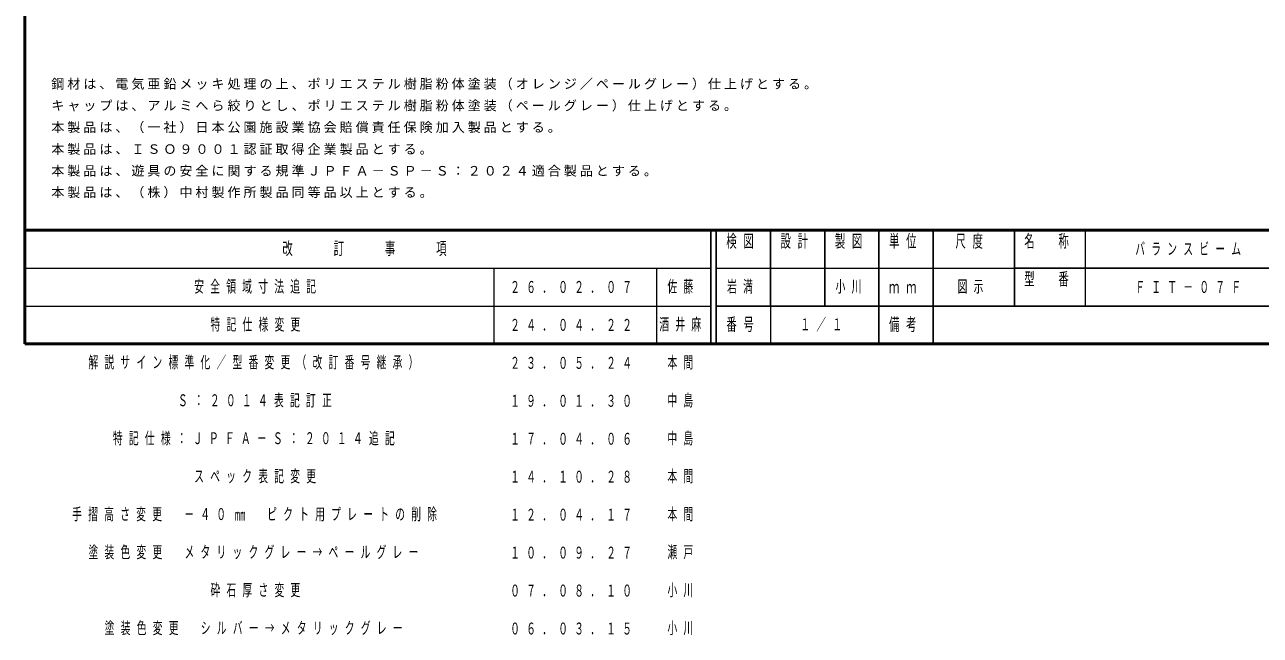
# Model space of a CAD drawing. Units: millimetres on the paper. Extents: x -365 to 0, y -54 to 257.
# Drawn here: x -365 to -137.2, y -53.7 to 58.9 of the extents above; entities that cross this region are included whole.
import ezdxf
from ezdxf.enums import TextEntityAlignment as Align

# ---------------------------------------------------------------- set-up
doc = ezdxf.new("R2010")
doc.units = ezdxf.units.MM
doc.layers.add('LY_1', color=7, linetype='Continuous', lineweight=13)
doc.layers.add('LY_2', color=7, linetype='Continuous', lineweight=13)
doc.styles.add('ＭＳ ゴシック', font='')
doc.styles.get('ＭＳ ゴシック').set_extended_font_data('MS Gothic')

msp = doc.modelspace()

# ---------------------------------------------------------------- linework, layer by layer
at = {"layer": 'LY_2', "lineweight": 50}
for p, q in [((-365, 257), (-365, 0)), ((-365, 21), (0, 21)), ((-365, 0), (0, 0))]:
    msp.add_line(p, q, dxfattribs=at)
at = {"layer": 'LY_2', "color": 211, "lineweight": 25}
for p, q in [((-238.5, 21), (-238.5, 0)), ((-237.5, 21), (-237.5, 0)), ((-227.5, 21), (-227.5, 7)), ((-217.5, 21), (-217.5, 7)), ((-207.5, 21), (-207.5, 0)), ((-197.5, 21), (-197.5, 7)), ((-182.5, 21), (-182.5, 7)), ((-182.5, 14), (-70, 14)), ((-237.5, 7), (0, 7))]:
    msp.add_line(p, q, dxfattribs=at)
at = {"layer": 'LY_2'}
for p, q in [((-169.5, 21), (-169.5, 7)), ((-365, 14), (-238.5, 14)), ((-278.5, 14), (-278.5, 0)), ((-248.5, 14), (-248.5, 0)), ((-237.5, 14), (-182.5, 14)), ((-365, 7), (-238.5, 7)), ((-227.5, 7), (-227.5, 0))]:
    msp.add_line(p, q, dxfattribs=at)
at = {"layer": 'LY_2', "lineweight": 25}
msp.add_line((-197.5, 7), (-197.5, 0), dxfattribs=at)

# ---------------------------------------------------------------- texts
at = {"layer": 'LY_1', "style": 'ＭＳ ゴシック', "width": 0.65}
msp.add_text('㎜', height=2.199, dxfattribs=at).set_placement((-326.25, -31.5), align=Align.MIDDLE_LEFT)
at = {"layer": 'LY_1', "style": 'ＭＳ ゴシック'}
for s, insert, char_height, attachment_point in [('\\T1.23;鋼材は、電気亜鉛メッキ処理の上、ポリエステル樹脂粉体塗装（オレンジ／ペールグレー）仕上げとする。', (-360.096, 46.873), 1.76, 7), ('\\T1.23;キャップは、アルミへら絞りとし、ポリエステル樹脂粉体塗装（ペールグレー）仕上げとする。', (-360.096, 42.873), 1.76, 7), ('\\T1.23;本製品は、（一社）日本公園施設業協会賠償責任保険加入製品とする。', (-360.096, 38.873), 1.76, 7), ('\\T1.23;本製品は、ＩＳＯ９００１認証取得企業製品とする。', (-360.096, 34.873), 1.76, 7), ('\\T1.23;本製品は、遊具の安全に関する規準ＪＰＦＡ－ＳＰ－Ｓ：２０２４適合製品とする。', (-360.096, 30.873), 1.76, 7), ('\\T1.23;本製品は、（株）中村製作所製品同等品以上とする。', (-360.096, 26.873), 1.76, 7), ('\\T1.64;\\W0.6;バランスビーム', (-160.25, 17.5), 2.199, 4), ('\\T1.64;\\W0.6;安全領域寸法追記', (-333.75, 10.5), 2.199, 4), ('\\T1.64;\\W0.6;２６．０２．０７', (-275.5, 10.5), 2.199, 4), ('\\T1.64;\\W0.6;佐藤', (-246.5, 10.5), 2.199, 4), ('\\T1.64;\\W0.6;岩満', (-235.5, 10.5), 2.199, 4), ('\\T1.64;\\W0.6;小川', (-215.5, 10.5), 2.199, 4), ('\\T1.64;\\W0.6;図示', (-193, 10.5), 2.199, 4), ('\\T1.64;\\W0.6;ＦＩＴ－０７Ｆ', (-160.25, 10.5), 2.199, 4), ('\\T1.64;\\W0.6;特記仕様変更', (-330.75, 3.5), 2.199, 4), ('\\T1.64;\\W0.6;２４．０４．２２', (-275.5, 3.5), 2.199, 4), ('\\T1.64;\\W0.6;酒井麻', (-248, 3.5), 2.199, 4), ('\\T1.64;\\W0.6;１／１', (-222, 3.5), 2.199, 4), ('\\T1.64;\\W0.6;解説サイン標準化／型番変更（改訂番号継承）', (-353.25, -3.5), 2.199, 4), ('\\T1.64;\\W0.6;本間', (-246.5, -3.5), 2.199, 4), ('\\T1.64;\\W0.6;２３．０５．２４', (-275.5, -3.5), 2.199, 4), ('\\T1.64;\\W0.6;Ｓ：２０１４表記訂正', (-336.75, -10.5), 2.199, 4), ('\\T1.64;\\W0.6;中島', (-246.5, -10.5), 2.199, 4), ('\\T1.64;\\W0.6;１９．０１．３０', (-275.5, -10.5), 2.199, 4), ('\\T1.64;\\W0.6;中島', (-246.5, -17.5), 2.199, 4), ('\\T1.64;\\W0.6;特記仕様：ＪＰＦＡ－Ｓ：２０１４追記', (-348.75, -17.5), 2.199, 4), ('\\T1.64;\\W0.6;１７．０４．０６', (-275.5, -17.5), 2.199, 4), ('\\T1.64;\\W0.6;スペック表記変更', (-333.75, -24.5), 2.199, 4), ('\\T1.64;\\W0.6;１４．１０．２８', (-275.5, -24.5), 2.199, 4), ('\\T1.64;\\W0.6;本間', (-246.5, -24.5), 2.199, 4), ('\\T1.64;\\W0.6;手摺高さ変更\u3000－４０', (-356.25, -31.5), 2.199, 4), ('\\T1.64;\\W0.6;\u3000ピクト用プレートの削除', (-323.25, -31.5), 2.199, 4), ('\\T1.64;\\W0.6;１２．０４．１７', (-275.5, -31.5), 2.199, 4), ('\\T1.64;\\W0.6;本間', (-246.5, -31.5), 2.199, 4), ('\\T1.64;\\W0.6;塗装色変更\u3000メタリックグレー→ペールグレー', (-353.25, -38.5), 2.199, 4), ('\\T1.64;\\W0.6;１０．０９．２７', (-275.5, -38.5), 2.199, 4), ('\\T1.64;\\W0.6;瀬戸', (-246.5, -38.5), 2.199, 4), ('\\T1.64;\\W0.6;砕石厚さ変更', (-330.75, -45.5), 2.199, 4), ('\\T1.64;\\W0.6;０７．０８．１０', (-275.5, -45.5), 2.199, 4), ('\\T1.64;\\W0.6;小川', (-246.5, -45.5), 2.199, 4), ('\\T1.64;\\W0.6;塗装色変更\u3000シルバー→メタリックグレー', (-350.25, -52.5), 2.199, 4), ('\\T1.64;\\W0.6;０６．０３．１５', (-275.5, -52.5), 2.199, 4), ('\\T1.64;\\W0.6;小川', (-246.5, -52.5), 2.199, 4)]:
    msp.add_mtext(s, dxfattribs=dict(at, insert=insert, char_height=char_height, attachment_point=attachment_point))
at = {"layer": 'LY_2', "color": 4, "char_height": 2.346, "style": 'ＭＳ ゴシック'}
for s, insert, attachment_point in [('\\T1.64;\\W0.6;検図', (-232.5, 20.167), 2), ('\\T1.64;\\W0.6;製図', (-212.5, 20.167), 2), ('\\T1.64;\\W0.6;単位', (-202.5, 20.167), 2), ('\\T1.64;\\W0.6;尺度', (-190.25, 20.167), 2), ('\\T1.64;\\W0.6;名\u3000称', (-176, 20.167), 2), ('\\T1.64;\\W0.6;改\u3000\u3000訂\u3000\u3000事\u3000\u3000項', (-301.75, 17.5), 5), ('\\T1.64;\\W0.6;設計', (-222.5, 20.167), 2), ('\\T1.64;\\W0.6;型\u3000番', (-176, 13.167), 2), ('\\T1.64;\\W0.6;ｍｍ', (-202.5, 10.5), 5), ('\\T1.64;\\W0.6;番号', (-232.5, 3.5), 5), ('\\T1.64;\\W0.6;備考', (-202.5, 3.5), 5)]:
    msp.add_mtext(s, dxfattribs=dict(at, insert=insert, attachment_point=attachment_point))

doc.saveas('drawing.dxf')
